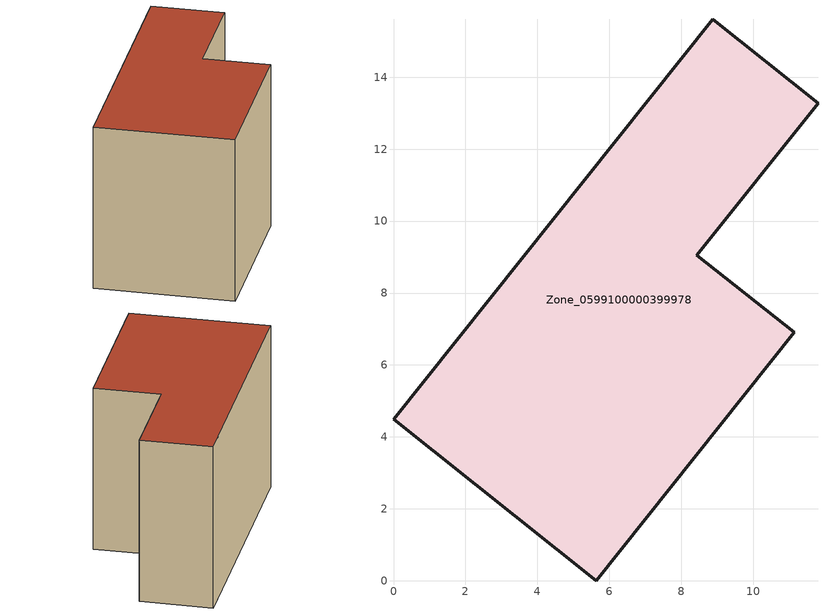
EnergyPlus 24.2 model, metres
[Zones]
Zone_0599100000399978
 floor ground (C_G): 0,4.49 8.87,15.61 11.8,13.27 8.43,9.05 11.14,6.91 5.64,0 z0.93
 wall outside (C_F): 11.14,6.91 8.43,9.05 11.8,13.27 8.87,15.61 0,4.49 5.64,0 11.14,6.91 z0.93:9.82
 roof outside (C_R): 0,4.49 5.64,0 11.14,6.91 8.43,9.05 11.8,13.27 8.87,15.61 z9.82
[BUILDING]
Pand.0599100000399978: North Axis=0; Terrain=City; Loads Convergence Tolerance Value=0.04; Temperature Convergence Tolerance Value=0.4; Solar Distribution=FullExterior; Maximum Number of Warmup Days=25; Minimum Number of Warmup Days=1
[Site:Location]
Rotterdam.The.Hague.AP_ZH_NLD Design_Conditions: Latitude=51.96; Longitude=4.45; Time Zone=1; Elevation=-4.5
[SITE:GROUNDTEMPERATURE:BUILDINGSURFACE]
18, 18, 18, 18, 18, 18, 18, 18, 18, 18, 18, 18
[MATERIAL] Thermal Absorptance=0.9; Solar Absorptance=0.7; Visible Absorptance=0.7
Name | Roughness | Thickness | Conductivity | Density | Specific Heat
G.TI.1992-2005 | MediumSmooth | 0.15 | 0.06 | 540 | 1210
F.TI.1992-2005 | Rough | 0.3 | 0.12 | 1920 | 840
R.TI.1992-2005 | MediumRough | 0.2 | 0.08 | 1500 | 1000
[CONSTRUCTION]
C_G: G.TI.1992-2005
C_F: F.TI.1992-2005
C_R: R.TI.1992-2005
[ZONE]
Zone_0599100000399978: Type=1; Multiplier=1; Ceiling Height=Autocalculate; Volume=Autocalculate; Floor Area=autocalculate; Part of Total Floor Area=Yes
[ZONEINFILTRATION:DESIGNFLOWRATE]
Infil_Zone_0599100000399978: Zone or ZoneList or Space or SpaceList=Zone_0599100000399978; Schedule=AlwaysOn; Design Flow Rate Calculation Method=Flow/Area; Flow Rate per Floor Area=0.0015; Constant Term Coefficient=1; Temperature Term Coefficient=0; Velocity Term Coefficient=0; Velocity Squared Term Coefficient=0
[HVACTEMPLATE:ZONE:IDEALLOADSAIRSYSTEM]
Zone_0599100000399978: Maximum Heating Supply Air Temperature=50; Minimum Cooling Supply Air Temperature=13; Maximum Heating Supply Air Humidity Ratio=0.0156; Minimum Cooling Supply Air Humidity Ratio=0.0077; Heating Limit=NoLimit; Cooling Limit=NoLimit; Dehumidification Control Type=ConstantSensibleHeatRatio; Cooling Sensible Heat Ratio=0.7; Dehumidification Setpoint=60; Humidification Control Type=None; Humidification Setpoint=30; Outdoor Air Method=None; Outdoor Air Flow Rate per Person=0.00944; Outdoor Air Flow Rate per Zone Floor Area=0; Outdoor Air Flow Rate per Zone=0; Demand Controlled Ventilation Type=None; Outdoor Air Economizer Type=NoEconomizer; Heat Recovery Type=None; Sensible Heat Recovery Effectiveness=0.7; Latent Heat Recovery Effectiveness=0.65
[ZONECONTROL:THERMOSTAT]
ThermostatControl_Zone_0599100000399978: Zone or ZoneList=Zone_0599100000399978; Control Type Schedule=DualSetpointControlType; Control 1=Thermostat_Zone_0599100000399978; Temperature Difference Between Cutout And Setpoint=0
[THERMOSTATSETPOINT:DUALSETPOINT]
Thermostat_Zone_0599100000399978: Heating Setpoint Temperature Schedule=HeatingSetpoint_Zone_0599100000399978; Cooling Setpoint Temperature Schedule=CoolingSetpoint_Zone_0599100000399978
[SCHEDULE:COMPACT]
HeatingSetpoint_Zone_0599100000399978: Through: 12/31, For: AllDays, Until: 24:00, 21
CoolingSetpoint_Zone_0599100000399978: Through: 12/31, For: AllDays, Until: 24:00, 24
DualSetpointControlType: Through: 12/31, For: AllDays, Until: 24:00, 4
AlwaysOn: Through: 12/31, For: AllDays, Until: 24:00, 1
